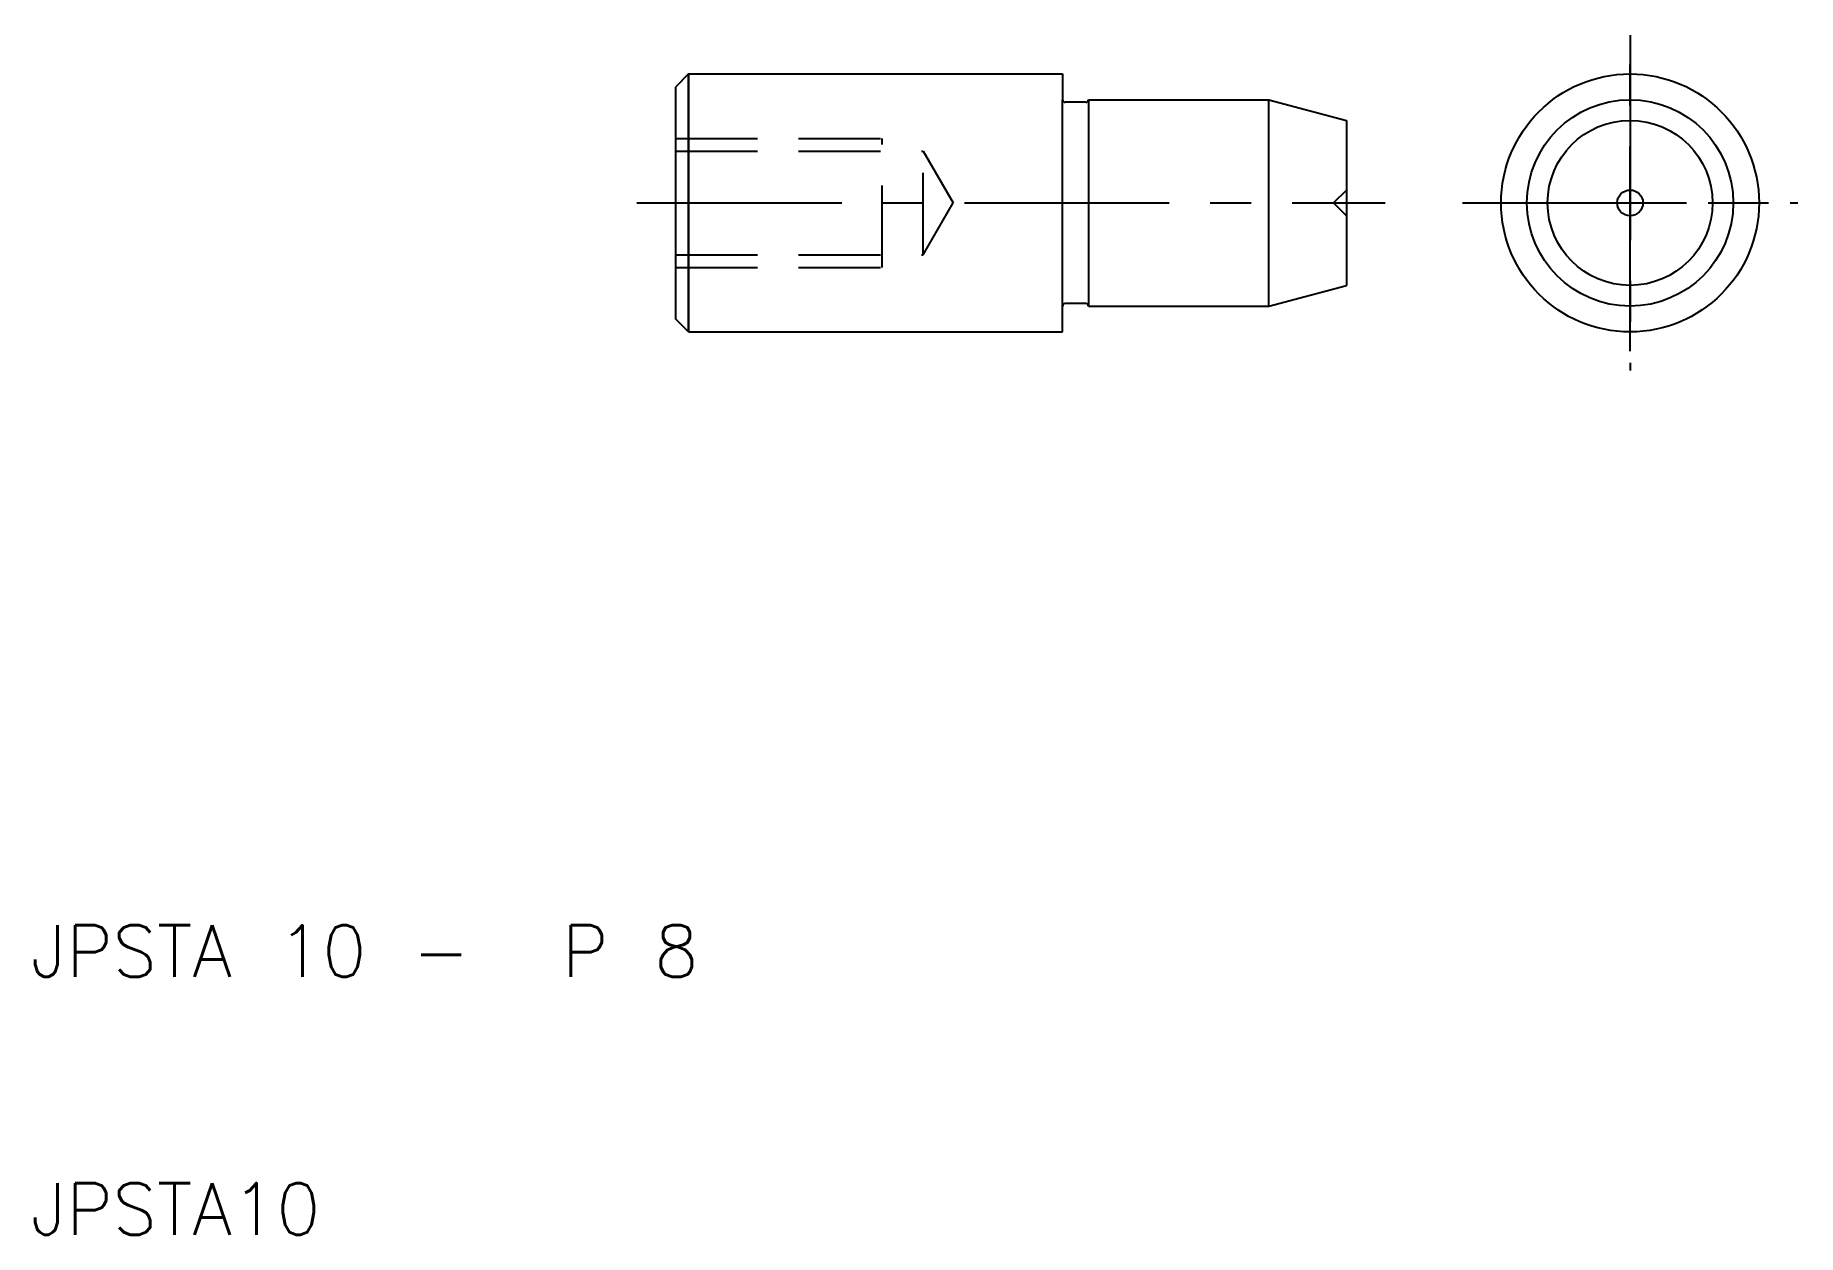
# Model space of a CAD drawing. Extents: x 10.2 to 78.5, y 10 to 56.5.
import ezdxf

# ---------------------------------------------------------------- set-up
doc = ezdxf.new("R2010")
doc.units = 0
doc.header["$LTSCALE"] = 0.25
doc.linetypes.add('CENTER', pattern=[50.8, 31.75, -6.35, 6.35, -6.35])
doc.linetypes.add('DASHED', pattern=[19.05, 12.7, -6.35])
doc.layers.get('0').update_dxf_attribs({"linetype": 'CONTINUOUS'})
doc.layers.add('CENTER', color=1, linetype='CENTER')
doc.styles.get("Standard").update_dxf_attribs({"font": 'txt.shx', "bigfont": 'extfont.shx'})

msp = doc.modelspace()

# ---------------------------------------------------------------- linework, layer by layer
for p, q in [((35.5, 55), (35, 54.5)), ((35.5, 55), (50, 55)), ((35.5, 55), (35.5, 45)), ((35.5, 45), (35.5, 55)), ((50, 55), (50, 54)), ((35, 45.5), (35, 54.5)), ((50, 46), (50, 54)), ((51, 54), (58, 54)), ((51, 54), (51, 46)), ((58, 46), (58, 54)), ((58, 54), (61, 53.196152)), ((50.9, 53.9), (50.1, 53.9)), ((61, 53.196152), (61, 46.803848)), ((58, 46), (61, 46.803848)), ((50, 45), (50, 46)), ((50.9, 46.1), (50.1, 46.1)), ((51, 46), (58, 46)), ((35.5, 45), (35, 45.5)), ((35.5, 45), (50, 45))]:
    msp.add_line(p, q)
at = {"color": 3, "linetype": 'DASHED'}
for p, q in [((35, 52.5), (43, 52.5)), ((35, 52.0095), (44.6, 52.0095)), ((43, 47.5), (43, 52.5)), ((44.6, 47.9905), (44.6, 52.0095)), ((44.6, 52.0095), (45.760185, 50)), ((44.6, 47.9905), (45.760185, 50)), ((60.5, 50), (61, 50.5)), ((60.5, 50), (61, 49.5)), ((35, 47.9905), (44.6, 47.9905)), ((35, 47.5), (43, 47.5))]:
    msp.add_line(p, q, dxfattribs=at)
for radius in [5, 5, 4, 3.196152, 0.5]:
    msp.add_circle((72, 50), radius)
for centre, start, end in [((50.1, 54), 180, 270), ((50.9, 54), 270, 0), ((50.1, 46), 90, 180), ((50.9, 46), 0, 90)]:
    msp.add_arc(centre, 0.1, start, end)
at = {"layer": 'CENTER', "color": 1, "linetype": 'CENTER'}
for p, q in [((72, 56.5), (72, 43.5)), ((72, 44.25), (72, 55.75)), ((33.5, 50), (62.5, 50)), ((65.5, 50), (78.5, 50)), ((66.25, 50), (77.75, 50))]:
    msp.add_line(p, q, dxfattribs=at)

# ---------------------------------------------------------------- texts
for s, p in [('JPSTA 10 -  P 8', (10, 20)), ('JPSTA10', (10, 10))]:
    msp.add_text(s, height=2).set_placement(p)

doc.saveas('drawing.dxf')
